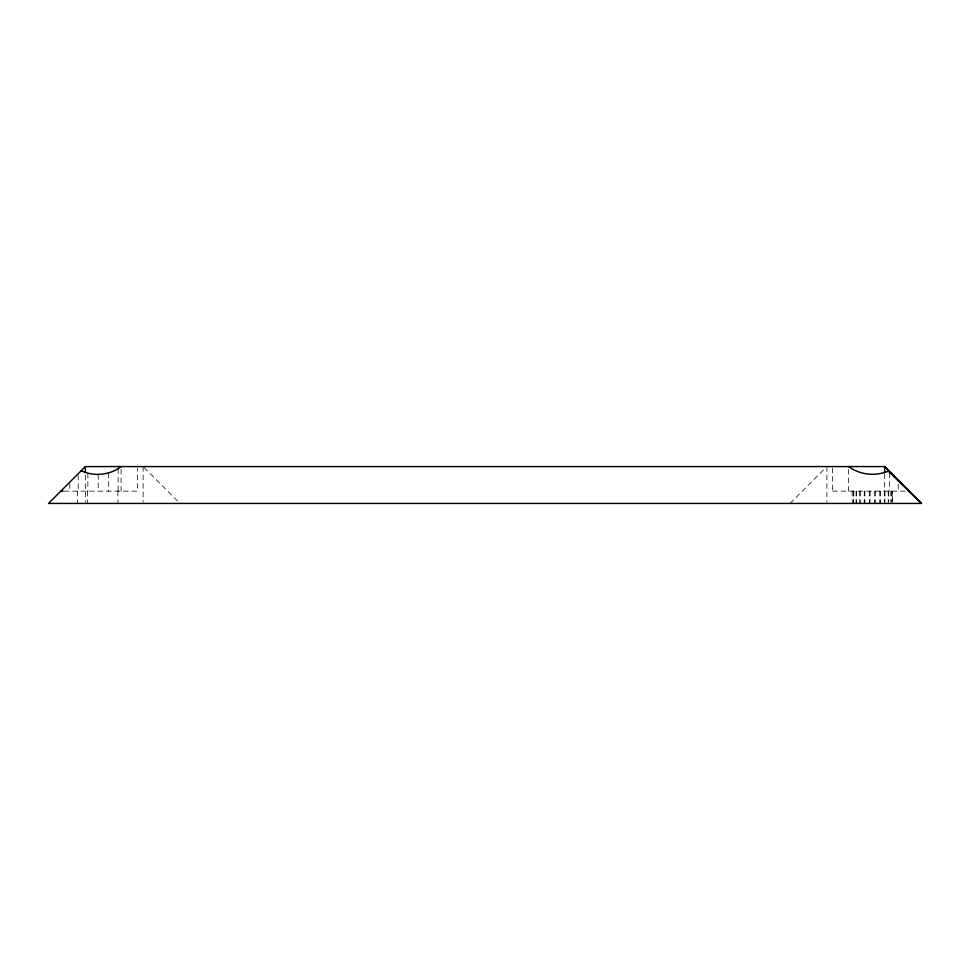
<?xml version="1.0" encoding="UTF-8"?>
<svg xmlns="http://www.w3.org/2000/svg" width="970" height="970" viewBox="0 0 970 970"><rect width="100%" height="100%" fill="white"/><g stroke="black" fill="none" stroke-linecap="round" stroke-linejoin="round"><path stroke-width="0.73" stroke-dasharray="4.85 3.64" d="M790.004 503.43L825.822 467.625M64.032 491.147L137.594 491.147L137.594 468.013M832.539 491.147L906.283 491.147M144.178 467.625L179.996 503.43M898.244 484.309L898.244 491.147M892.558 503.43L892.558 491.147L892.4 502.072M891.212 491.147L891.212 502.072M890.945 491.147L890.945 502.072M889.49 472.984L889.49 491.147M888.641 491.147L888.641 502.072M888.217 491.147L888.217 502.072M884.955 491.147L884.955 502.072M884.628 473.796L884.628 502.072M884.41 491.147L884.41 502.072M880.42 491.147L880.42 503.43M879.79 491.147L879.79 503.43M875.328 491.147L875.328 503.43M874.649 491.147L874.649 503.43M870.041 491.147L870.041 503.43M869.362 491.147L869.362 503.43M864.9 491.147L864.9 503.43M864.27 491.147L864.27 503.43M860.269 491.147L860.269 503.43M859.735 491.147L859.735 503.43M856.474 491.147L856.474 503.43M856.049 491.147L856.049 503.43M853.745 491.147L853.745 503.43M853.479 491.147L853.479 503.43M852.133 491.147L852.29 503.43M848.592 469.456L848.592 491.147M832.539 468.013L832.66 491.147M826.876 466.57L826.876 501.963M143.124 466.57L143.124 501.963M121.08 469.456L121.08 491.147M118.122 468.898L118.122 491.147M117.928 491.147L117.928 503.43M108.543 473.033L108.543 491.147M98.225 474.536L98.225 491.147M87.87 473.324L87.87 491.147M87.518 491.147L87.518 503.43M85.372 475.239L85.372 502.072M78.182 475.203L78.182 491.147M77.382 491.147L77.382 503.43M69.816 483.618L69.816 491.147"/><path stroke-width="1.45" d="M85.372 466.57L48.5 503.43L921.5 503.43L884.628 466.57L85.372 466.57L85.372 472.354M121.08 466.57C110.034 475.227 93.86 476.803 81.237 470.705M848.592 466.57C860.147 475.021 875.849 476.658 888.92 470.85M60.795 491.147L63.062 491.147M908.417 491.147L909.205 491.147L884.628 466.57L884.628 472.354M888.277 471.178L921.5 503.43M888.762 470.692L895.007 476.985M903.591 485.533L908.963 491.147"/></g></svg>
